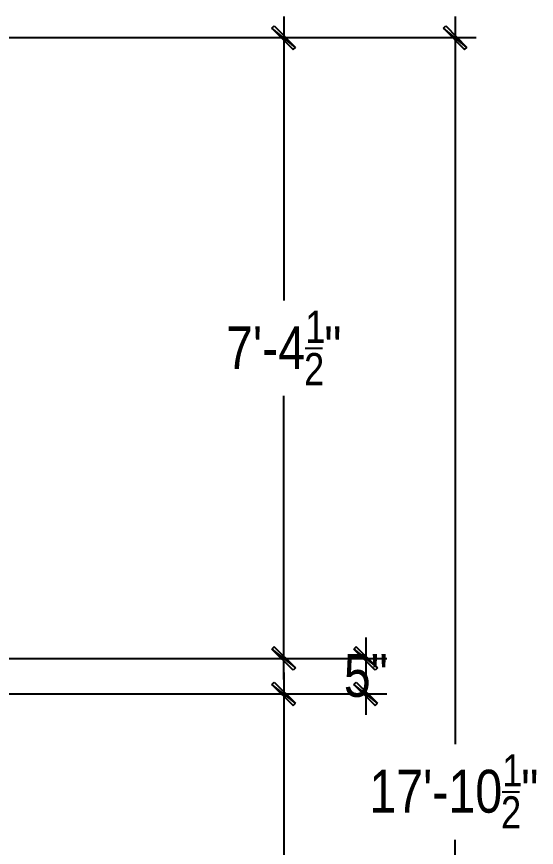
# Model space of a CAD drawing. Header units: millimetres. Extents: x -2604 to 15910, y -8758 to 4238.
# Drawn here: x 13878 to 15755, y -2925 to 76 of the extents above; entities that cross this region are included whole.
import ezdxf
from ezdxf.enums import TextEntityAlignment as Align

# ---------------------------------------------------------------- set-up
doc = ezdxf.new("R2010")
doc.units = ezdxf.units.MM
doc.layers.add('SOURCE_TEXT', color=7, linetype='Continuous')
doc.layers.add('SOURCE_TRACE', color=8, linetype='Continuous')

msp = doc.modelspace()

# ---------------------------------------------------------------- linework, layer by layer
at = {"layer": 'SOURCE_TRACE'}
for p, q in [((14843.1, 75.9), (14843.1, -949.6)), ((15462.2, 75.9), (15462.2, -2552.2)), ((14799.7, 33.9), (14807.9, 42)), ((14885.1, -35.2), (14799.7, 33.9)), ((14799.7, 33.9), (14876.9, -43.3)), ((14885.1, -35.2), (14799.7, 33.9)), ((14807.9, 42), (14885.1, -35.2)), ((15420.2, 33.9), (15428.3, 42)), ((15504.2, -35.2), (15420.2, 33.9)), ((15420.2, 33.9), (15496, -43.3)), ((15504.2, -35.2), (15420.2, 33.9)), ((15428.3, 42), (15504.2, -35.2)), ((13748.5, 0), (15538, 0)), ((13748.5, 0), (14918.9, 0)), ((14876.9, -43.3), (14885.1, -35.2)), ((15496, -43.3), (15504.2, -35.2)), ((14920.3, -1121.7), (14982.6, -1121.7)), ((14843.1, -2319.2), (14843.1, -1293.7)), ((15139.8, -2167.5), (15139.8, -2243.3)), ((14807.9, -2201.3), (14799.7, -2209.5)), ((14799.7, -2209.5), (14885.1, -2277.2)), ((14799.7, -2209.5), (14885.1, -2277.2)), ((14876.9, -2285.3), (14799.7, -2209.5)), ((14885.1, -2277.2), (14807.9, -2201.3)), ((15104.5, -2201.3), (15096.4, -2209.5)), ((15096.4, -2209.5), (15181.7, -2277.2)), ((15096.4, -2209.5), (15181.7, -2277.2)), ((15173.6, -2285.3), (15096.4, -2209.5)), ((15181.7, -2277.2), (15104.5, -2201.3)), ((13748.5, -2243.3), (15215.6, -2243.3)), ((13748.5, -2243.3), (14918.9, -2243.3)), ((15139.8, -2243.3), (15139.8, -2370.7)), ((14885.1, -2277.2), (14876.9, -2285.3)), ((15181.7, -2277.2), (15173.6, -2285.3)), ((14843.1, -2293.5), (14843.1, -3794.4)), ((14799.7, -2336.8), (14807.9, -2328.7)), ((14885.1, -2404.5), (14799.7, -2336.8)), ((14799.7, -2336.8), (14876.9, -2412.7)), ((14885.1, -2404.5), (14799.7, -2336.8)), ((14807.9, -2328.7), (14885.1, -2404.5)), ((15096.4, -2336.8), (15104.5, -2328.7)), ((15181.7, -2404.5), (15096.4, -2336.8)), ((15096.4, -2336.8), (15173.6, -2412.7)), ((15181.7, -2404.5), (15096.4, -2336.8)), ((15104.5, -2328.7), (15181.7, -2404.5)), ((13748.5, -2370.7), (14918.9, -2370.7)), ((13748.5, -2370.7), (15215.6, -2370.7)), ((15139.8, -2370.7), (15139.8, -2446.5)), ((14876.9, -2412.7), (14885.1, -2404.5)), ((15173.6, -2412.7), (15181.7, -2404.5)), ((15631.5, -2724.2), (15693.8, -2724.2)), ((15462.2, -5525.7), (15462.2, -2897.6))]:
    msp.add_line(p, q, dxfattribs=at)

# ---------------------------------------------------------------- texts
at = {"layer": 'SOURCE_TEXT'}
for s, height, p, p2 in [('1', 116.2, (14920.3, -1102.7), (14993.1, -1102.7)), ("7'-4", 154.99, (14634.5, -1197.5), (14920.2, -1197.5)), ('"', 155, (14989.4, -1197.5), (15051.3, -1197.5)), ('2', 116.2, (14916.2, -1255.8), (14989, -1255.8)), ('5"', 154.99, (15059.8, -2381.5), (15218.9, -2381.5)), ('1', 116.2, (15631.5, -2705.3), (15704.3, -2705.3)), ("17'-10", 154.99, (15151.9, -2800.1), (15631.8, -2800.1)), ('"', 155, (15700.6, -2800.1), (15762.5, -2800.1)), ('2', 116.2, (15627.4, -2857), (15700.2, -2857))]:
    msp.add_text(s, height=height, dxfattribs=at).set_placement(p, p2, align=Align.FIT)

doc.saveas('drawing.dxf')
